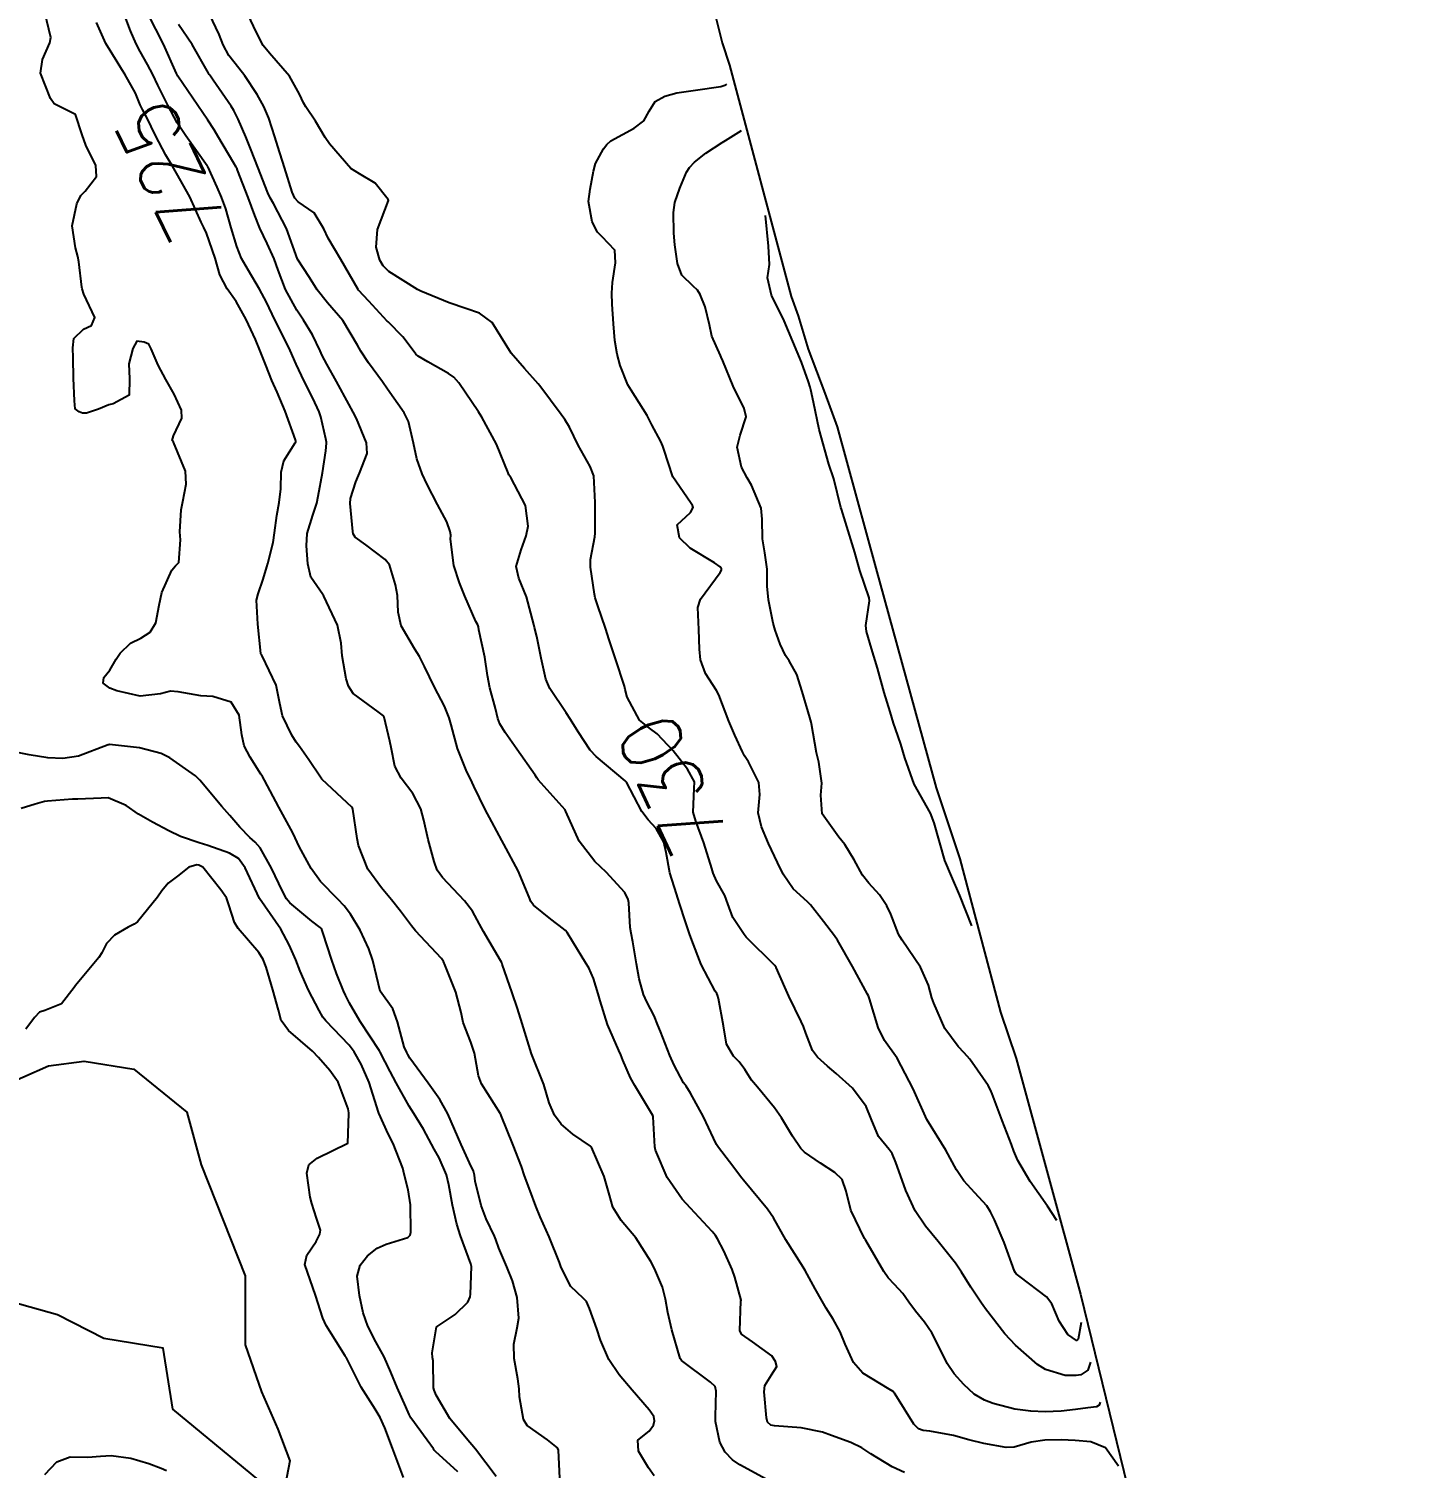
# Model space of a CAD drawing. Header units: metres. Extents: x 292545 to 299085, y 7450245 to 7463078.
# Drawn here: x 298993.9 to 299084.1, y 7450314.1 to 7450408.6 of the extents above; entities that cross this region are included whole.
import ezdxf
from ezdxf.enums import TextEntityAlignment as Align

# ---------------------------------------------------------------- set-up
doc = ezdxf.new("R2010")
doc.units = ezdxf.units.M
for name, color, linetype in [('Area', 45, 'Continuous'), ('Cotas', 45, 'Continuous'), ('Curvas de Nivel 1m', 11, 'Continuous'), ('Curvas de Nivel 5m', 15, 'Continuous'), ('Hidrografia', 140, 'Continuous')]:
    doc.layers.add(name, color=color, linetype=linetype)
doc.styles.add('Style-STANDARD', font='STANDARD.shx')

msp = doc.modelspace()

# ---------------------------------------------------------------- linework, layer by layer
at = {"layer": 'Area'}
msp.add_polyline3d([(299036.567, 7450419.268, 730.748), (299039.445, 7450407.695, 730.788), (299039.943, 7450406.211, 731.148), (299043.978, 7450391.027, 736.158), (299044.453, 7450389.761, 732.698), (299045.097, 7450387.576, 732.578), (299046.2, 7450384.68, 732.279), (299047.006, 7450382.479, 732.478), (299049.54, 7450373.198, 732.718), (299053.51, 7450358.777, 732.828), (299055.057, 7450354.117, 734.268), (299057.736, 7450344.031, 732.308), (299058.761, 7450341.007, 731.888), (299062.996, 7450325.532, 730.748), (299066.069, 7450312.888, 732.868), (299069.83, 7450300.792, 731.198), (299071.379, 7450295.603, 730.738), (299075.614, 7450281.262, 727.198), (299075.894, 7450280.124, 725.378), (299077.711, 7450273.735, 731.828), (299080.826, 7450262.752, 740.688), (299082.688, 7450255.283, 739.628), (299083.339, 7450253.619, 729.818), (299084.118, 7450249.95, 730)], dxfattribs=at)
at = {"layer": 'Curvas de Nivel 1m', "flags": 128}
for points, elevation in [([(299028.786, 7450313.448), (299028.704, 7450315.279), (299028.635, 7450315.438), (299027.978, 7450315.952), (299026.657, 7450316.911), (299026.398, 7450317.304), (299026.145, 7450318.775), (299026.118, 7450319.306), (299026.041, 7450319.955), (299025.8, 7450321.309), (299025.782, 7450322.244), (299025.991, 7450323.307), (299026.104, 7450323.942), (299026, 7450325.308), (299025.681, 7450326.394), (299025.315, 7450327.315), (299024.791, 7450328.551), (299024.584, 7450329.106), (299024.497, 7450329.325), (299023.951, 7450330.47), (299023.626, 7450331.338), (299023.241, 7450332.95), (299023.181, 7450333.345), (299023.116, 7450333.607), (299022.861, 7450334.151), (299022.311, 7450335.356), (299021.886, 7450336.357), (299021.442, 7450337.365), (299020.907, 7450338.303), (299020.146, 7450339.378), (299018.939, 7450341.018), (299018.804, 7450341.254), (299018.736, 7450341.393), (299018.574, 7450341.77), (299018.132, 7450343.403), (299017.827, 7450344.253), (299016.993, 7450345.42), (299016.51, 7450347.425), (299016.252, 7450348.2), (299015.677, 7450349.434), (299015.053, 7450350.465), (299014.63, 7450351.018), (299014.205, 7450351.453), (299013.08, 7450352.611), (299012.458, 7450353.476), (299011.678, 7450354.913), (299011.414, 7450355.487), (299011.32, 7450355.691), (299011.119, 7450356.064), (299010.344, 7450357.498), (299009.388, 7450359.279), (299009.258, 7450359.509), (299009.164, 7450359.66), (299008.449, 7450360.794), (299008.072, 7450361.527), (299007.918, 7450362.257), (299007.736, 7450363.532), (299007.216, 7450364.397), (299005.996, 7450364.777), (299005.222, 7450364.802), (299003.725, 7450365.075), (299003.228, 7450365.107), (299002.573, 7450364.937), (299001.225, 7450364.781), (298999.705, 7450365.149), (298999.23, 7450365.318), (298998.794, 7450365.634), (298998.855, 7450366.016), (298999.242, 7450366.501), (298999.663, 7450367.212), (298999.925, 7450367.623), (299000.601, 7450368.278), (299001.268, 7450368.602), (299001.886, 7450368.989), (299002.255, 7450369.595), (299002.476, 7450370.773), (299002.655, 7450371.59), (299003.318, 7450373.054), (299003.557, 7450373.341), (299003.777, 7450373.575), (299003.874, 7450375.046), (299003.834, 7450375.575), (299003.928, 7450377.014), (299004.024, 7450377.573), (299004.253, 7450378.708), (299004.207, 7450379.572), (299003.422, 7450381.47), (299003.37, 7450381.529), (299003.328, 7450381.581), (299003.426, 7450381.879), (299003.968, 7450383.044), (299003.939, 7450383.575), (299003.459, 7450384.623), (299002.91, 7450385.588), (299002.409, 7450386.523), (299001.957, 7450387.603), (299001.796, 7450387.905), (299001.497, 7450388.039), (299001.007, 7450388.108), (299000.743, 7450387.618), (299000.483, 7450386.62), (299000.527, 7450385.619), (299000.518, 7450384.558), (298999.448, 7450383.982), (298999.169, 7450383.911), (298998.501, 7450383.639), (298997.706, 7450383.381), (298997.44, 7450383.371), (298997.236, 7450383.448), (298996.959, 7450383.657), (298996.918, 7450384.191), (298996.85, 7450385.659), (298996.828, 7450387.002), (298996.81, 7450387.66), (298996.88, 7450388.282), (298997.512, 7450388.89), (298998.036, 7450389.124), (298998.255, 7450389.643), (298997.538, 7450391.187), (298997.413, 7450391.524), (298997.397, 7450391.652), (298997.203, 7450393.299), (298997.145, 7450393.656), (298996.993, 7450394.237), (298996.763, 7450395.662), (298997.067, 7450397.117), (298997.346, 7450397.654), (298997.616, 7450397.958), (298998.366, 7450398.902), (298998.325, 7450399.643), (298997.653, 7450400.963), (298997.432, 7450401.653), (298996.99, 7450402.974), (298995.682, 7450403.634), (298995.581, 7450403.681), (298995.345, 7450404.026), (298994.689, 7450405.69), (298994.814, 7450406.597), (298995.305, 7450407.684), (298995.374, 7450408.046), (298994.975, 7450409.688)], 724), ([(299042.342, 7450313.387), (299040.625, 7450314.316), (299040.138, 7450314.647), (299039.649, 7450315.145), (299039.292, 7450315.803), (299039.017, 7450317.155), (299039.014, 7450317.503), (299039.068, 7450319.154), (299038.99, 7450319.459), (299038.689, 7450319.749), (299036.793, 7450321.179), (299036.705, 7450321.303), (299036.14, 7450323.189), (299035.88, 7450324.329), (299035.73, 7450325.195), (299035.543, 7450325.981), (299035.016, 7450327.206), (299034.78, 7450327.676), (299033.776, 7450329.22), (299032.814, 7450330.358), (299032.282, 7450331.235), (299032.05, 7450332.023), (299031.714, 7450333.241), (299030.872, 7450335.172), (299030.84, 7450335.218), (299030.804, 7450335.251), (299029.649, 7450336.037), (299028.887, 7450336.68), (299028.444, 7450337.284), (299028.102, 7450338.091), (299027.753, 7450339.292), (299026.943, 7450341.3), (299026.33, 7450343.306), (299026.01, 7450344.283), (299025.661, 7450345.313), (299025.012, 7450347.187), (299024.979, 7450347.287), (299024.965, 7450347.321), (299024.895, 7450347.441), (299023.785, 7450349.339), (299023.523, 7450349.819), (299023.056, 7450350.662), (299022.533, 7450351.355), (299021.078, 7450352.888), (299020.743, 7450353.373), (299020.541, 7450353.926), (299020.136, 7450355.38), (299019.866, 7450356.642), (299019.672, 7450357.385), (299019.148, 7450358.404), (299018.382, 7450359.402), (299017.966, 7450360.203), (299017.715, 7450361.412), (299017.619, 7450361.845), (299017.249, 7450363.419), (299017.204, 7450363.506), (299016.863, 7450363.769), (299015.226, 7450364.972), (299014.916, 7450365.443), (299014.757, 7450365.926), (299014.507, 7450367.447), (299014.442, 7450368.271), (299014.196, 7450369.451), (299013.302, 7450371.365), (299013.269, 7450371.427), (299013.237, 7450371.461), (299012.449, 7450372.608), (299012.252, 7450373.476), (299012.166, 7450374.653), (299012.202, 7450375.477), (299012.573, 7450376.68), (299012.837, 7450377.468), (299012.928, 7450377.919), (299013.214, 7450379.463), (299013.417, 7450380.887), (299013.471, 7450381.411), (299013.47, 7450381.46), (299013.425, 7450381.681), (299013.099, 7450383.124), (299012.986, 7450383.467), (299012.564, 7450384.366), (299011.997, 7450385.482), (299011.828, 7450385.836), (299011.484, 7450386.599), (299011.075, 7450387.494), (299010.658, 7450388.342), (299010.079, 7450389.504), (299009.53, 7450390.655), (299009.08, 7450391.515), (299008.343, 7450392.734), (299007.895, 7450393.527), (299007.575, 7450394.312), (299007.203, 7450395.536), (299006.851, 7450396.787), (299006.582, 7450397.545), (299006.287, 7450398.217), (299005.666, 7450399.56), (299005.634, 7450399.616), (299004.234, 7450401.574), (299003.671, 7450402.433), (299003.044, 7450403.586), (299002.393, 7450404.903), (299002.061, 7450405.597), (299001.719, 7450406.256), (299001.236, 7450407.115), (299000.966, 7450407.612), (299000.591, 7450408.466), (299000.166, 7450409.624)], 726), ([(299051.421, 7450313.808), (299050.625, 7450314.18), (299049.211, 7450315.034), (299048.637, 7450315.437), (299047.899, 7450315.789), (299046.645, 7450316.242), (299046.035, 7450316.457), (299044.649, 7450316.742), (299042.882, 7450316.876), (299042.651, 7450316.924), (299042.43, 7450317.112), (299042.359, 7450317.412), (299042.224, 7450319.115), (299042.263, 7450319.538), (299042.694, 7450320.235), (299043.038, 7450320.768), (299042.961, 7450321.107), (299042.708, 7450321.467), (299041.455, 7450322.39), (299040.73, 7450322.909), (299040.609, 7450323.132), (299040.692, 7450325.071), (299040.693, 7450325.131), (299040.28, 7450326.649), (299040.122, 7450327.14), (299039.575, 7450328.364), (299039.155, 7450329.155), (299039.017, 7450329.369), (299038.808, 7450329.639), (299037.384, 7450331.174), (299036.831, 7450331.752), (299035.842, 7450333.19), (299035.079, 7450334.99), (299035.034, 7450335.198), (299034.926, 7450337.166), (299034.917, 7450337.2), (299034.894, 7450337.256), (299033.711, 7450339.218), (299033.44, 7450339.734), (299032.939, 7450340.881), (299032.795, 7450341.231), (299032.662, 7450341.518), (299031.929, 7450343.24), (299031.439, 7450344.795), (299031.315, 7450345.247), (299031.003, 7450346.241), (299030.7, 7450346.945), (299030.511, 7450347.258), (299029.645, 7450348.659), (299029.268, 7450349.277), (299029.169, 7450349.403), (299029.045, 7450349.504), (299028.195, 7450350.145), (299027.061, 7450351.063), (299026.889, 7450351.302), (299026.773, 7450351.596), (299026.051, 7450353.31), (299025.109, 7450355.076), (299024.982, 7450355.322), (299024.33, 7450356.537), (299023.89, 7450357.339), (299023.156, 7450358.881), (299022.93, 7450359.352), (299022.692, 7450359.831), (299022.082, 7450361.361), (299021.649, 7450362.915), (299021.516, 7450363.367), (299021.214, 7450364.123), (299020.57, 7450365.377), (299019.902, 7450366.728), (299019.577, 7450367.387), (299019.26, 7450367.869), (299018.371, 7450369.404), (299018.182, 7450370.296), (299018.133, 7450371.408), (299018.008, 7450372.108), (299017.602, 7450373.416), (299017.328, 7450373.773), (299016.049, 7450374.726), (299015.35, 7450375.234), (299015.226, 7450375.441), (299015.202, 7450375.594), (299015.024, 7450377.443), (299015.05, 7450377.771), (299015.394, 7450378.853), (299015.565, 7450379.274), (299015.64, 7450379.438), (299016.13, 7450380.715), (299016.097, 7450381.433), (299015.439, 7450383.013), (299015.212, 7450383.442), (299014.938, 7450383.958), (299014.137, 7450385.453), (299013.484, 7450386.585), (299013.184, 7450387.158), (299013.043, 7450387.467), (299012.54, 7450388.511), (299011.959, 7450389.483), (299011.523, 7450390.132), (299010.776, 7450391.498), (299010.293, 7450392.765), (299010.034, 7450393.505), (299009.578, 7450394.518), (299009.1, 7450395.515), (299008.76, 7450396.359), (299008.317, 7450397.523), (299007.631, 7450399.326), (299007.57, 7450399.469), (299007.538, 7450399.531), (299007.383, 7450399.788), (299006.328, 7450401.55), (299006.081, 7450401.968), (299005.673, 7450402.611), (299005.016, 7450403.567), (299003.712, 7450405.494), (299003.664, 7450405.58), (299003.622, 7450405.673), (299002.774, 7450407.59), (299001.753, 7450409.569)], 727), ([(299064.273, 7450318.44), (299064.209, 7450318.243), (299064.031, 7450318.132), (299063.468, 7450318.065), (299062.669, 7450317.955), (299061.719, 7450317.832), (299060.666, 7450317.801), (299059.733, 7450317.844), (299058.669, 7450317.98), (299057.263, 7450318.345), (299056.677, 7450318.555), (299056.007, 7450318.95), (299055.318, 7450319.59), (299054.696, 7450320.286), (299054.243, 7450320.975), (299053.775, 7450321.922), (299053.224, 7450322.985), (299052.74, 7450323.688), (299052.157, 7450324.409), (299051.723, 7450325.005), (299051.313, 7450325.566), (299050.764, 7450326.152), (299050.349, 7450326.597), (299050.063, 7450327.021), (299049.047, 7450328.788), (299048.896, 7450329.039), (299048.86, 7450329.095), (299048.804, 7450329.174), (299047.907, 7450331.049), (299047.604, 7450332.29), (299047.339, 7450333.055), (299046.858, 7450333.519), (299045.907, 7450334.118), (299044.871, 7450334.856), (299044.63, 7450335.092), (299044.076, 7450335.903), (299043.35, 7450337.105), (299042.903, 7450337.757), (299041.765, 7450339.122), (299041.384, 7450339.582), (299040.934, 7450340.283), (299040.58, 7450340.776), (299040.197, 7450341.141), (299039.732, 7450341.929), (299039.532, 7450343.151), (299039.212, 7450344.934), (299039.149, 7450345.158), (299039.098, 7450345.262), (299038.996, 7450345.422), (299038.076, 7450347.169), (299037.454, 7450348.759), (299037.311, 7450349.177), (299037.051, 7450349.962), (299036.656, 7450351.184), (299036.449, 7450351.806), (299036.021, 7450353.191), (299035.774, 7450354.522), (299035.624, 7450355.195), (299035.122, 7450356.091), (299034.585, 7450356.666), (299034.18, 7450357.214), (299033.162, 7450359.136), (299033.076, 7450359.231), (299031.179, 7450360.821), (299030.778, 7450361.254), (299029.998, 7450362.458), (299029.503, 7450363.267), (299029.209, 7450363.685), (299028.129, 7450365.287), (299027.865, 7450365.916), (299027.571, 7450367.295), (299027.274, 7450368.702), (299027.131, 7450369.302), (299027.089, 7450369.498), (299026.612, 7450371.307), (299026.093, 7450372.534), (299025.917, 7450373.314), (299026.249, 7450374.402), (299026.593, 7450375.308), (299026.72, 7450375.946), (299026.538, 7450377.308), (299025.569, 7450379.14), (299025.454, 7450379.319), (299025.395, 7450379.445), (299024.628, 7450381.328), (299023.665, 7450383.113), (299023.52, 7450383.339), (299023.445, 7450383.452), (299022.157, 7450385.36), (299021.839, 7450385.727), (299021.479, 7450385.968), (299020.13, 7450386.74), (299019.49, 7450387.121), (299019.341, 7450387.241), (299019.226, 7450387.394), (299018.489, 7450388.391), (299017.512, 7450389.361), (299017.452, 7450389.421), (299016.241, 7450390.725), (299015.576, 7450391.44), (299015.56, 7450391.456), (299015.543, 7450391.485), (299014.415, 7450393.451), (299013.584, 7450394.872), (299013.292, 7450395.465), (299012.653, 7450396.524), (299011.611, 7450397.251), (299011.395, 7450397.492), (299011.222, 7450397.889), (299010.711, 7450399.499), (299010.278, 7450400.879), (299010.084, 7450401.506), (299009.675, 7450402.749), (299009.356, 7450403.513), (299008.92, 7450404.293), (299008.104, 7450405.526), (299007.718, 7450406.016), (299007.048, 7450406.862), (299006.681, 7450407.546), (299006.415, 7450408.225), (299005.792, 7450409.559)], 729), ([(299065.493, 7450314.24), (299064.639, 7450315.43), (299063.668, 7450315.834), (299062.643, 7450315.923), (299061.725, 7450315.965), (299060.643, 7450315.935), (299059.742, 7450315.809), (299058.639, 7450315.487), (299058.112, 7450315.451), (299056.641, 7450315.713), (299055.648, 7450315.96), (299054.646, 7450316.242), (299053.094, 7450316.54), (299052.649, 7450316.575), (299052.343, 7450316.688), (299052.046, 7450316.999), (299050.918, 7450318.778), (299050.765, 7450319.019), (299050.737, 7450319.073), (299050.684, 7450319.14), (299050.431, 7450319.277), (299048.696, 7450320.337), (299048.071, 7450321.046), (299047.532, 7450322.241), (299047.214, 7450323.055), (299046.741, 7450323.886), (299046.288, 7450324.607), (299046.016, 7450325.071), (299045.567, 7450325.884), (299044.906, 7450327.088), (299044.776, 7450327.299), (299043.647, 7450329.102), (299042.817, 7450330.539), (299042.426, 7450331.114), (299040.851, 7450333.008), (299040.756, 7450333.131), (299039.94, 7450334.221), (299039.205, 7450335.155), (299039.074, 7450335.356), (299038.879, 7450335.775), (299038.231, 7450337.167), (299037.374, 7450338.718), (299037.081, 7450339.178), (299037.015, 7450339.27), (299036.925, 7450339.402), (299036.301, 7450340.551), (299036.018, 7450341.189), (299035.401, 7450342.761), (299035.238, 7450343.197), (299034.979, 7450343.804), (299034.508, 7450344.727), (299034.296, 7450345.21), (299034.014, 7450346.225), (299033.832, 7450347.218), (299033.594, 7450348.662), (299033.483, 7450349.223), (299033.421, 7450349.599), (299033.323, 7450351.226), (299033.283, 7450351.444), (299033.07, 7450351.892), (299031.836, 7450353.242), (299031.093, 7450353.93), (299030.053, 7450355.261), (299029.196, 7450357.206), (299029.17, 7450357.27), (299029.134, 7450357.322), (299027.381, 7450359.297), (299027.287, 7450359.421), (299027.166, 7450359.603), (299025.972, 7450361.312), (299025.194, 7450362.396), (299024.852, 7450362.978), (299024.722, 7450363.327), (299024.559, 7450363.983), (299024.203, 7450365.335), (299024.048, 7450366.145), (299023.867, 7450367.341), (299023.484, 7450369.143), (299023.445, 7450369.348), (299023.411, 7450369.475), (299023.286, 7450369.699), (299022.549, 7450371.358), (299022.194, 7450372.239), (299021.837, 7450373.362), (299021.623, 7450375.091), (299021.63, 7450375.366), (299021.598, 7450375.609), (299021.362, 7450376.239), (299020.76, 7450377.376), (299020.081, 7450378.688), (299019.751, 7450379.386), (299019.408, 7450380.379), (299019.183, 7450381.394), (299018.853, 7450382.815), (299018.572, 7450383.403), (299017.466, 7450384.957), (299017.141, 7450385.423), (299016.238, 7450386.679), (299015.717, 7450387.438), (299015.497, 7450387.845), (299014.535, 7450389.45), (299013.53, 7450390.623), (299012.854, 7450391.47), (299012.343, 7450392.271), (299011.563, 7450393.49), (299010.834, 7450395.498), (299009.982, 7450397.134), (299009.764, 7450397.508), (299009.616, 7450397.831), (299008.963, 7450399.517), (299008.524, 7450400.647), (299008.18, 7450401.525), (299007.674, 7450402.682), (299007.388, 7450403.243), (299007.202, 7450403.537), (299006.025, 7450405.239), (299005.802, 7450405.559), (299005.766, 7450405.611), (299005.714, 7450405.702), (299004.64, 7450407.571), (299003.746, 7450408.88)], 728), ([(299063.033, 7450323.67), (299062.826, 7450322.58), (299062.727, 7450322.481), (299062.156, 7450322.879), (299061.596, 7450323.742), (299061.104, 7450324.895), (299060.757, 7450325.344), (299059.031, 7450326.656), (299058.772, 7450326.853), (299058.719, 7450326.921), (299058.663, 7450327.033), (299057.965, 7450328.928), (299057.35, 7450330.403), (299057.084, 7450330.937), (299056.827, 7450331.327), (299056.053, 7450332.17), (299055.335, 7450332.963), (299054.854, 7450333.686), (299054.141, 7450334.977), (299052.893, 7450336.99), (299052.01, 7450338.999), (299050.943, 7450341.01), (299050.109, 7450342.177), (299049.691, 7450343.029), (299049.121, 7450344.908), (299049.084, 7450345.039), (299049.057, 7450345.103), (299048.995, 7450345.223), (299048.02, 7450347.05), (299047.038, 7450348.758), (299046.837, 7450349.062), (299046.121, 7450350.001), (299045.267, 7450351.078), (299045.065, 7450351.284), (299044.113, 7450352.134), (299043.464, 7450353.104), (299043.094, 7450353.859), (299042.508, 7450355.116), (299042.033, 7450356.211), (299041.823, 7450357.123), (299041.931, 7450358.343), (299041.855, 7450359.123), (299041.176, 7450360.478), (299040.92, 7450360.874), (299040.782, 7450361.136), (299040.289, 7450362.238), (299039.888, 7450363.15), (299039.229, 7450364.877), (299039.08, 7450365.162), (299038.359, 7450366.278), (299038.04, 7450367.168), (299037.972, 7450367.881), (299037.933, 7450369.17), (299037.863, 7450370.602), (299038.025, 7450371.169), (299039.321, 7450372.918), (299039.409, 7450373.062), (299039.406, 7450373.149), (299039.325, 7450373.283), (299038.941, 7450373.543), (299037.343, 7450374.499), (299036.663, 7450375.187), (299036.51, 7450376.04), (299037.37, 7450376.846), (299037.543, 7450377.177), (299037.514, 7450377.318), (299037.376, 7450377.513), (299036.225, 7450379.192), (299035.615, 7450381.003), (299035.564, 7450381.199), (299035.426, 7450381.503), (299034.831, 7450382.603), (299034.532, 7450383.214), (299033.468, 7450384.887), (299033.253, 7450385.232), (299032.746, 7450386.492), (299032.554, 7450387.234), (299032.415, 7450388.15), (299032.317, 7450389.238), (299032.234, 7450390.537), (299032.216, 7450391.24), (299032.253, 7450391.942), (299032.455, 7450393.237), (299032.396, 7450394.063), (299031.58, 7450394.956), (299031.272, 7450395.253), (299030.916, 7450395.934), (299030.679, 7450397.259), (299030.794, 7450398.085), (299031.007, 7450399.256), (299031.14, 7450399.755), (299031.655, 7450400.727), (299031.884, 7450401.022), (299032.148, 7450401.243), (299033.672, 7450402.088), (299034.318, 7450402.572), (299034.66, 7450403.21), (299035.061, 7450403.834), (299035.693, 7450404.192), (299036.479, 7450404.408), (299037.697, 7450404.574), (299039.357, 7450404.813), (299039.701, 7450404.935), (299039.763, 7450404.97)], 731), ([(299061.443, 7450330.36), (299060.827, 7450331.298), (299059.68, 7450332.912), (299058.863, 7450334.292), (299058.608, 7450334.923), (299058.459, 7450335.342), (299057.84, 7450336.931), (299057.18, 7450338.676), (299057.081, 7450338.938), (299056.926, 7450339.233), (299056.224, 7450340.239), (299055.714, 7450340.958), (299055.356, 7450341.373), (299054.951, 7450341.778), (299054.08, 7450342.979), (299053.352, 7450344.622), (299053.236, 7450344.988), (299053.001, 7450345.811), (299052.487, 7450346.995), (299051.279, 7450348.768), (299051.115, 7450349.009), (299051.044, 7450349.158), (299050.525, 7450350.485), (299050.27, 7450351.022), (299049.793, 7450351.752), (299049.078, 7450352.509), (299048.669, 7450353.044), (299048.115, 7450354.033), (299047.517, 7450355.056), (299047.118, 7450355.541), (299046.02, 7450357.071), (299045.933, 7450358.29), (299045.996, 7450359.072), (299045.794, 7450360.456), (299045.661, 7450361.075), (299045.315, 7450362.966), (299045.294, 7450363.079), (299045.207, 7450363.381), (299044.702, 7450365.088), (299044.364, 7450366.213), (299043.854, 7450367.101), (299043.611, 7450367.459), (299043.264, 7450368.195), (299042.941, 7450369.113), (299042.812, 7450369.582), (299042.489, 7450371.118), (299042.421, 7450372.01), (299042.421, 7450373.119), (299042.261, 7450374.199), (299042.099, 7450375.123), (299042.074, 7450376.415), (299042.022, 7450377.124), (299041.388, 7450378.636), (299041.087, 7450379.133), (299040.723, 7450379.817), (299040.437, 7450381.14), (299040.636, 7450381.933), (299041.031, 7450383.134), (299040.903, 7450383.683), (299040.186, 7450385.143), (299039.489, 7450386.804), (299039.395, 7450387.055), (299039.346, 7450387.152), (299038.78, 7450388.435), (299038.622, 7450389.163), (299038.339, 7450390.359), (299038.016, 7450391.173), (299037.828, 7450391.458), (299037.548, 7450391.707), (299036.804, 7450392.436), (299036.512, 7450393.191), (299036.351, 7450394.417), (299036.272, 7450395.193), (299036.251, 7450396.545), (299036.351, 7450397.193), (299036.667, 7450398.145), (299037.12, 7450399.185), (299037.317, 7450399.504), (299037.643, 7450399.85), (299038.382, 7450400.439), (299039.451, 7450401.153), (299039.664, 7450401.284), (299040.382, 7450401.708), (299040.733, 7450401.93)], 732), ([(299055.863, 7450349.7), (299055.07, 7450351.703), (299054.514, 7450352.976), (299054.072, 7450354.007), (299053.389, 7450356.462), (299053.134, 7450357.097), (299052.074, 7450359.001), (299051.447, 7450360.739), (299051.189, 7450361.635), (299050.831, 7450362.647), (299050.709, 7450363.017), (299050.483, 7450363.752), (299050.099, 7450365.027), (299049.659, 7450366.623), (299049.262, 7450367.922), (299048.926, 7450369.043), (299048.894, 7450369.429), (299049.134, 7450371.042), (299049.106, 7450371.241), (299048.495, 7450373.048), (299048.163, 7450374.23), (299047.37, 7450376.786), (299047.285, 7450377.061), (299047.259, 7450377.176), (299046.789, 7450379.066), (299046.45, 7450380.027), (299045.818, 7450382.307), (299045.453, 7450384.098), (299045.289, 7450384.911), (299045.241, 7450385.083), (299045.126, 7450385.427), (299044.672, 7450386.714), (299043.518, 7450389.43), (299042.686, 7450391.119), (299042.425, 7450392.251), (299042.561, 7450393.124), (299042.508, 7450394.338), (299042.293, 7450396.34)], 733), ([(299024.615, 7450313.556), (299023.252, 7450315.344), (299022.644, 7450316.062), (299021.578, 7450317.361), (299020.678, 7450318.888), (299020.533, 7450319.224), (299020.5, 7450319.373), (299020.469, 7450321.142), (299020.442, 7450321.374), (299020.404, 7450321.678), (299020.701, 7450323.37), (299020.733, 7450323.411), (299021.909, 7450324.19), (299022.749, 7450325.006), (299022.915, 7450325.348), (299022.933, 7450325.526), (299022.986, 7450327.347), (299022.957, 7450327.52), (299022.789, 7450327.938), (299022.26, 7450329.355), (299022.04, 7450330.129), (299021.74, 7450331.361), (299021.495, 7450332.712), (299021.343, 7450333.365), (299020.864, 7450334.471), (299020.546, 7450335.051), (299020.376, 7450335.377), (299019.85, 7450336.353), (299019.199, 7450337.387), (299018.9, 7450337.867), (299018.035, 7450339.403), (299017.657, 7450340.136), (299016.996, 7450341.419), (299016.944, 7450341.506), (299015.67, 7450343.433), (299014.985, 7450344.64), (299014.713, 7450345.167), (299014.578, 7450345.446), (299014.133, 7450346.582), (299013.82, 7450347.458), (299013.226, 7450349.281), (299013.16, 7450349.468), (299013.114, 7450349.539), (299013.044, 7450349.605), (299012.509, 7450350.014), (299011.06, 7450351.219), (299010.834, 7450351.492), (299010.574, 7450351.991), (299009.862, 7450353.502), (299009.106, 7450354.838), (299008.795, 7450355.2), (299008.435, 7450355.52), (299007.779, 7450356.189), (299007.127, 7450356.95), (299006.601, 7450357.545), (299005.159, 7450359.283), (299004.858, 7450359.563), (299003.175, 7450360.741), (299002.622, 7450361.033), (299001.181, 7450361.389), (298999.207, 7450361.605), (298999.183, 7450361.599), (298999.139, 7450361.587), (298997.175, 7450360.855), (298996.152, 7450360.691), (298995.173, 7450360.73), (298993.931, 7450360.937), (298993.177, 7450361.096)], 723), ([(299022.105, 7450313.868), (299020.631, 7450315.196), (299020.547, 7450315.286), (299020.488, 7450315.372), (299020.089, 7450315.93), (299019.017, 7450317.395), (299018.891, 7450317.622), (299018.67, 7450318.128), (299018.116, 7450319.406), (299017.702, 7450320.401), (299017.255, 7450321.414), (299016.717, 7450322.389), (299016.175, 7450323.426), (299015.879, 7450324.291), (299015.634, 7450325.431), (299015.489, 7450326.716), (299015.673, 7450327.431), (299016.168, 7450328.047), (299016.794, 7450328.555), (299017.398, 7450328.813), (299018.801, 7450329.235), (299018.962, 7450329.398), (299019.001, 7450329.593), (299018.981, 7450331.398), (299018.838, 7450332.377), (299018.568, 7450333.403), (299018.473, 7450333.788), (299017.844, 7450335.41), (299017.517, 7450336.048), (299016.915, 7450337.42), (299016.894, 7450337.484), (299016.277, 7450339.426), (299015.749, 7450340.617), (299015.284, 7450341.437), (299014.949, 7450341.87), (299013.429, 7450343.463), (299013.229, 7450343.72), (299012.98, 7450344.156), (299012.296, 7450345.477), (299011.749, 7450346.739), (299011.452, 7450347.486), (299011.028, 7450348.471), (299010.46, 7450349.496), (299009.063, 7450351.51), (299008.117, 7450353.525), (299007.688, 7450354.12), (299007.102, 7450354.482), (299005.685, 7450354.976), (299005.109, 7450355.153), (299003.874, 7450355.572), (299003.117, 7450355.952), (299002.036, 7450356.51), (299001.127, 7450357.039), (299000.31, 7450357.618), (298999.14, 7450358.108), (298998.678, 7450358.099), (298997.139, 7450358.033), (298996.777, 7450358.025), (298995.136, 7450357.905), (298994.94, 7450357.878), (298994.337, 7450357.688), (298993.411, 7450357.416)], 722), ([(299018.534, 7450313.481), (299017.804, 7450315.408), (299017.311, 7450316.756), (299017.003, 7450317.417), (299016.668, 7450317.978), (299015.746, 7450319.429), (299014.757, 7450321.385), (299014.728, 7450321.44), (299014.704, 7450321.485), (299013.445, 7450323.459), (299013.222, 7450323.947), (299012.753, 7450325.47), (299012.049, 7450327.477), (299012.175, 7450328.09), (299012.798, 7450328.991), (299013.035, 7450329.467), (299013.071, 7450329.731), (299012.813, 7450330.512), (299012.504, 7450331.473), (299012.407, 7450331.896), (299012.188, 7450333.477), (299012.317, 7450334.016), (299012.863, 7450334.462), (299014.873, 7450335.44), (299014.941, 7450337.391), (299014.939, 7450337.44), (299014.897, 7450337.694), (299014.235, 7450339.45), (299013.679, 7450340.207), (299012.939, 7450341.066), (299012.544, 7450341.474), (299010.963, 7450342.835), (299010.498, 7450343.495), (299010.309, 7450344.167), (299009.945, 7450345.5), (299009.51, 7450347.003), (299009.307, 7450347.507), (299009.02, 7450347.968), (299007.67, 7450349.531), (299007.438, 7450349.926), (299007.058, 7450351.095), (299006.894, 7450351.542), (299006.539, 7450352.077), (299005.348, 7450353.557), (299005.094, 7450353.689), (299004.95, 7450353.706), (299004.428, 7450353.567), (299003.682, 7450352.976), (299003.077, 7450352.514), (299002.657, 7450351.998), (299002.361, 7450351.591), (299001.047, 7450349.975), (299000.843, 7450349.814), (299000.446, 7450349.616), (298999.555, 7450349.105), (298999.027, 7450348.56), (298998.706, 7450347.946), (298998.52, 7450347.637), (298996.994, 7450345.794), (298996.935, 7450345.719), (298996.905, 7450345.661), (298996.056, 7450344.595), (298994.978, 7450344.142), (298994.626, 7450344.034), (298994.293, 7450343.687), (298993.727, 7450342.927)], 721), ([(298994.961, 7450313.677), (298995.769, 7450314.521), (298996.625, 7450314.835), (298997.795, 7450314.813), (298998.626, 7450314.891), (298999.319, 7450314.93), (299000.624, 7450314.764), (299001.812, 7450314.407), (299002.618, 7450314.107), (299002.969, 7450313.938)], 721)]:
    msp.add_lwpolyline(points, dxfattribs=dict(at, elevation=elevation))
at = {"layer": 'Curvas de Nivel 5m', "flags": 128}
for points, elevation in [([(299035, 7450313.587), (299034.622, 7450314.13), (299033.965, 7450315.217), (299033.92, 7450315.941), (299034.653, 7450316.54), (299034.944, 7450316.92), (299035.021, 7450317.205), (299034.961, 7450317.501), (299034.67, 7450317.924), (299033.541, 7450319.221), (299032.693, 7450320.231), (299032.017, 7450321.237), (299031.455, 7450322.51), (299031.231, 7450323.245), (299030.746, 7450324.593), (299030.538, 7450325.041), (299030.321, 7450325.256), (299029.52, 7450326.029), (299028.89, 7450327.278), (299028.778, 7450327.597), (299028.085, 7450329.287), (299027.499, 7450330.61), (299027.22, 7450331.296), (299026.838, 7450332.304), (299026.472, 7450333.304), (299026.267, 7450333.897), (299025.718, 7450335.312), (299024.946, 7450337.266), (299024.922, 7450337.32), (299024.894, 7450337.361), (299023.645, 7450339.339), (299023.455, 7450339.869), (299023.187, 7450341.346), (299022.954, 7450342.07), (299022.447, 7450343.355), (299022.322, 7450344.014), (299021.971, 7450345.36), (299021.273, 7450347.105), (299021.147, 7450347.369), (299021.016, 7450347.561), (299019.315, 7450349.387), (299019.046, 7450349.711), (299018.32, 7450350.666), (299017.735, 7450351.41), (299017.075, 7450352.2), (299016.192, 7450353.429), (299015.567, 7450354.977), (299015.479, 7450355.436), (299015.203, 7450357.369), (299015.178, 7450357.44), (299015.134, 7450357.498), (299014.491, 7450358.098), (299013.161, 7450359.336), (299013.066, 7450359.461), (299012.304, 7450360.603), (299011.689, 7450361.482), (299011.478, 7450361.778), (299011.19, 7450362.224), (299010.576, 7450363.496), (299010.4, 7450364.313), (299010.171, 7450365.501), (299009.252, 7450367.433), (299009.218, 7450367.476), (299009.183, 7450367.511), (299009.165, 7450367.6), (299008.949, 7450369.515), (299008.883, 7450371.1), (299008.983, 7450371.515), (299009.313, 7450372.48), (299009.554, 7450373.274), (299009.622, 7450373.507), (299009.966, 7450374.881), (299010.056, 7450375.503), (299010.204, 7450376.662), (299010.371, 7450377.5), (299010.474, 7450378.412), (299010.497, 7450379.499), (299010.659, 7450380.249), (299011.422, 7450381.424), (299011.454, 7450381.49), (299011.455, 7450381.521), (299011.424, 7450381.613), (299010.753, 7450383.497), (299010.225, 7450384.739), (299009.886, 7450385.506), (299009.483, 7450386.512), (299009.096, 7450387.514), (299008.811, 7450388.206), (299008.19, 7450389.523), (299007.531, 7450390.712), (299006.936, 7450391.539), (299006.457, 7450392.451), (299006.165, 7450393.551), (299005.588, 7450395.2), (299005.406, 7450395.562), (299005.244, 7450395.916), (299004.504, 7450397.571), (299003.628, 7450399.138), (299003.357, 7450399.583), (299002.924, 7450400.307), (299002.236, 7450401.594), (299001.675, 7450402.788), (299001.379, 7450403.303), (299001.235, 7450403.607), (299000.927, 7450404.379), (299000.214, 7450405.622), (299000.03, 7450405.939), (298999.721, 7450406.435), (298998.97, 7450407.638), (298998.372, 7450409.019)], 725), ([(299063.653, 7450321.06), (299063.48, 7450320.527), (299063.014, 7450320.228), (299062.696, 7450320.182), (299061.992, 7450320.177), (299060.7, 7450320.586), (299060.167, 7450320.905), (299058.722, 7450322.173), (299058.018, 7450322.927), (299056.749, 7450324.556), (299056.596, 7450324.787), (299056.491, 7450324.944), (299055.788, 7450325.98), (299055.18, 7450326.964), (299054.782, 7450327.557), (299053.651, 7450328.982), (299052.813, 7450329.981), (299052.121, 7450330.997), (299051.511, 7450332.336), (299051.267, 7450333.006), (299050.865, 7450334.179), (299050.616, 7450334.759), (299050.414, 7450335.017), (299049.726, 7450335.872), (299049.235, 7450337.035), (299048.905, 7450337.851), (299048.009, 7450339.049), (299046.933, 7450340.022), (299046.368, 7450340.499), (299045.717, 7450341.078), (299045.391, 7450341.527), (299044.959, 7450342.66), (299044.79, 7450343.092), (299044.636, 7450343.425), (299043.828, 7450345.102), (299043.57, 7450345.673), (299043.012, 7450346.975), (299042.917, 7450347.111), (299041.04, 7450348.967), (299040.894, 7450349.132), (299040.165, 7450350.254), (299039.826, 7450351.149), (299039.624, 7450351.708), (299039.078, 7450352.665), (299038.862, 7450353.162), (299038.776, 7450353.475), (299038.256, 7450355.169), (299037.715, 7450356.586), (299037.558, 7450357.176), (299037.615, 7450358.716), (299037.642, 7450359.175), (299037.171, 7450359.998), (299036.24, 7450361.189), (299035.194, 7450362.322), (299034.682, 7450362.692), (299034.019, 7450363.218), (299033.225, 7450364.729), (299033.086, 7450365.231), (299033.03, 7450365.437), (299032.458, 7450367.238), (299032.033, 7450368.481), (299031.788, 7450369.245), (299031.298, 7450370.72), (299031.115, 7450371.252), (299031.062, 7450371.496), (299030.81, 7450373.255), (299030.814, 7450373.772), (299031.1, 7450375.253), (299031.123, 7450375.484), (299031.117, 7450377.253), (299031.113, 7450377.515), (299031.023, 7450379.254), (299030.788, 7450379.871), (299029.999, 7450381.264), (299029.435, 7450382.447), (299029.129, 7450382.964), (299028.879, 7450383.278), (299027.471, 7450385.173), (299027.37, 7450385.301), (299026.483, 7450386.31), (299025.607, 7450387.319), (299025.495, 7450387.492), (299024.351, 7450389.332), (299023.522, 7450389.946), (299022.626, 7450390.254), (299021.532, 7450390.626), (299019.658, 7450391.389), (299019.543, 7450391.44), (299019.448, 7450391.487), (299017.555, 7450392.662), (299017.19, 7450393.046), (299016.978, 7450393.419), (299016.724, 7450394.275), (299016.809, 7450395.422), (299017.538, 7450397.337), (299017.529, 7450397.411), (299016.667, 7450398.468), (299015.629, 7450399.091), (299015.066, 7450399.446), (299013.657, 7450401.06), (299013.389, 7450401.464), (299012.753, 7450402.553), (299012.122, 7450403.483), (299011.95, 7450403.75), (299011.695, 7450404.322), (299011.04, 7450405.497), (299009.728, 7450407.002), (299009.311, 7450407.514), (299008.848, 7450408.412), (299008.322, 7450409.524)], 730)]:
    msp.add_lwpolyline(points, dxfattribs=dict(at, elevation=elevation))
at = {"layer": 'Hidrografia'}
msp.add_lwpolyline([(299009.901, 7450312.592), (299003.388, 7450317.978), (299002.747, 7450321.977), (298998.85, 7450322.617), (298995.806, 7450324.163), (298992.763, 7450325.017), (298987.416, 7450328.676), (298987.683, 7450331.929), (298989.124, 7450335.235), (298990.138, 7450338.275), (298995.211, 7450340.514), (298997.56, 7450340.834), (299000.817, 7450340.301), (299004.288, 7450337.475), (299005.248, 7450334.009), (299008.134, 7450326.735), (299008.134, 7450322.202), (299009.203, 7450319.109), (299010.27, 7450316.657), (299011.071, 7450314.577), (299010.75, 7450312.977)], close=True, dxfattribs=at)

# ---------------------------------------------------------------- texts
at = {"layer": 'Cotas', "style": 'Style-STANDARD'}
for s, rotation, p in [('725', 115.7769, (299003.182, 7450399.265, 725)), ('730', 115.29211, (299036.166, 7450358.969, 730))]:
    msp.add_text(s, height=4, rotation=rotation, dxfattribs=at).set_placement(p, align=Align.MIDDLE_CENTER)

doc.saveas('drawing.dxf')
